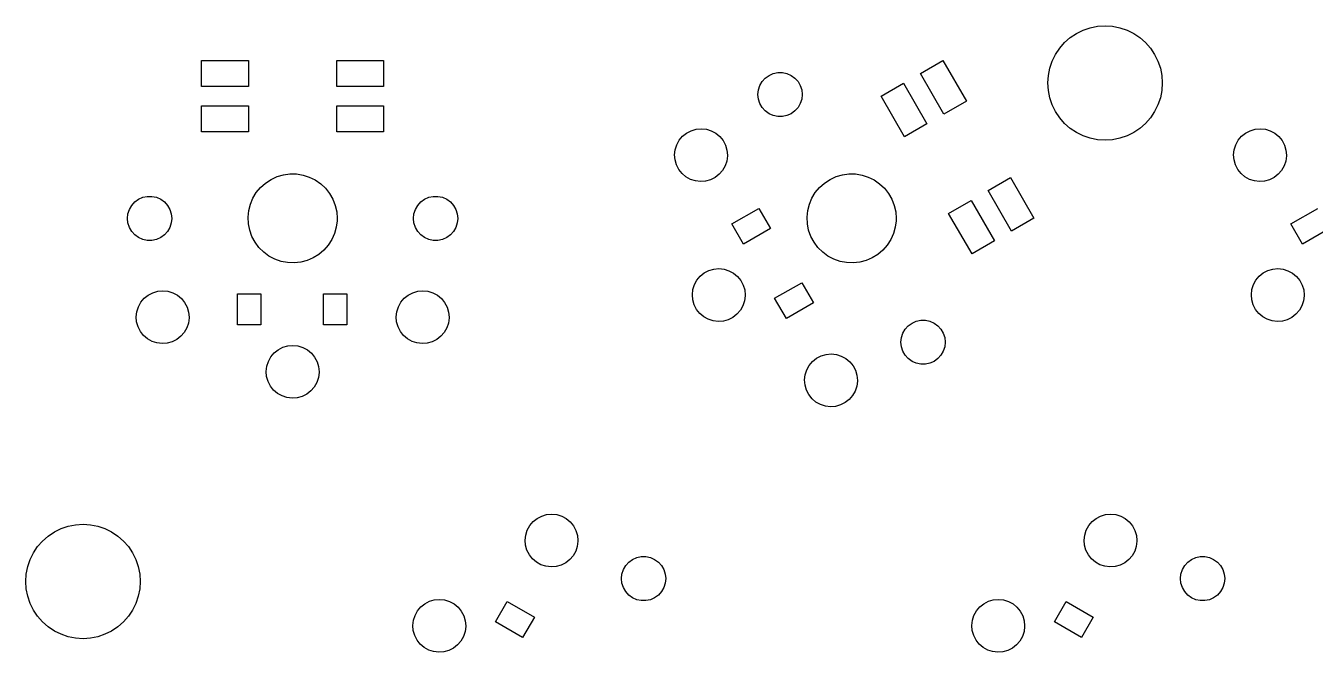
# Model space of a CAD drawing. Extents: x 145 to 253, y -175 to -64.
# Drawn here: x 145.49 to 195.08, y -87.83 to -63.73 of the extents above; entities that cross this region are included whole.
import ezdxf

# ---------------------------------------------------------------- set-up
doc = ezdxf.new("R2010")
doc.units = 0
doc.layers.add('BLACK', color=7, linetype='CONTINUOUS')

msp = doc.modelspace()

# ---------------------------------------------------------------- linework, layer by layer
at = {"layer": 'BLACK', "linetype": 'CONTINUOUS'}
for p, q in [((185.9, -64.0281), (186.158, -63.9008)), ((186.158, -63.9008), (186.431, -63.8083)), ((186.431, -63.8083), (186.713, -63.7522)), ((186.713, -63.7522), (187, -63.7333)), ((187, -63.7333), (187.287, -63.7522)), ((187.287, -63.7522), (187.569, -63.8083)), ((187.569, -63.8083), (187.842, -63.9008)), ((187.842, -63.9008), (188.1, -64.0281)), ((185.255, -64.5941), (185.444, -64.3777)), ((185.444, -64.3777), (185.661, -64.188)), ((185.661, -64.188), (185.9, -64.0281)), ((188.1, -64.0281), (188.339, -64.188)), ((188.339, -64.188), (188.556, -64.3777)), ((188.556, -64.3777), (188.745, -64.5941)), ((184.967, -65.0914), (185.095, -64.8333)), ((185.095, -64.8333), (185.255, -64.5941)), ((188.745, -64.5941), (188.905, -64.8333)), ((188.905, -64.8333), (189.033, -65.0914)), ((152.25, -66.0624), (152.25, -65.0624)), ((152.25, -65.0624), (154.05, -65.0624)), ((154.05, -65.0624), (154.05, -66.0624)), ((157.45, -66.0624), (157.45, -65.0624)), ((157.45, -65.0624), (159.25, -65.0624)), ((159.25, -65.0624), (159.25, -66.0624)), ((179.897, -65.5701), (180.763, -65.0701)), ((180.763, -65.0701), (181.663, -66.629)), ((184.819, -65.6462), (184.875, -65.3639)), ((184.875, -65.3639), (184.967, -65.0914)), ((189.033, -65.0914), (189.125, -65.3639)), ((189.125, -65.3639), (189.181, -65.6462)), ((173.723, -66.0308), (173.812, -65.8767)), ((173.812, -65.8767), (173.931, -65.7445)), ((173.931, -65.7445), (174.075, -65.64)), ((174.075, -65.64), (174.237, -65.5676)), ((174.237, -65.5676), (174.411, -65.5306)), ((174.411, -65.5306), (174.589, -65.5306)), ((174.589, -65.5306), (174.763, -65.5676)), ((174.763, -65.5676), (174.925, -65.64)), ((174.925, -65.64), (175.069, -65.7445)), ((175.069, -65.7445), (175.188, -65.8767)), ((175.188, -65.8767), (175.277, -66.0308)), ((178.382, -66.4451), (179.248, -65.9451)), ((179.248, -65.9451), (180.148, -67.504)), ((180.797, -67.129), (179.897, -65.5701)), ((184.8, -65.9333), (184.819, -65.6462)), ((184.819, -66.2205), (184.8, -65.9333)), ((189.181, -65.6462), (189.2, -65.9333)), ((189.2, -65.9333), (189.181, -66.2205)), ((154.05, -66.0624), (152.25, -66.0624)), ((159.25, -66.0624), (157.45, -66.0624)), ((173.649, -66.3769), (173.668, -66.1999)), ((173.668, -66.5538), (173.649, -66.3769)), ((173.668, -66.1999), (173.723, -66.0308)), ((175.277, -66.0308), (175.332, -66.1999)), ((175.332, -66.1999), (175.351, -66.3769)), ((175.351, -66.3769), (175.332, -66.5538)), ((179.282, -68.004), (178.382, -66.4451)), ((184.875, -66.5027), (184.819, -66.2205)), ((189.181, -66.2205), (189.125, -66.5027)), ((152.25, -67.8124), (152.25, -66.8124)), ((152.25, -66.8124), (154.05, -66.8124)), ((154.05, -66.8124), (154.05, -67.8124)), ((157.45, -67.8124), (157.45, -66.8124)), ((157.45, -66.8124), (159.25, -66.8124)), ((159.25, -66.8124), (159.25, -67.8124)), ((173.723, -66.723), (173.668, -66.5538)), ((173.812, -66.877), (173.723, -66.723)), ((173.931, -67.0092), (173.812, -66.877)), ((175.188, -66.877), (175.069, -67.0092)), ((175.277, -66.723), (175.188, -66.877)), ((175.332, -66.5538), (175.277, -66.723)), ((181.663, -66.629), (180.797, -67.129)), ((184.967, -66.7752), (184.875, -66.5027)), ((185.095, -67.0333), (184.967, -66.7752)), ((189.033, -66.7752), (188.905, -67.0333)), ((189.125, -66.5027), (189.033, -66.7752)), ((174.075, -67.1138), (173.931, -67.0092)), ((174.237, -67.1861), (174.075, -67.1138)), ((174.411, -67.2231), (174.237, -67.1861)), ((174.589, -67.2231), (174.411, -67.2231)), ((174.763, -67.1861), (174.589, -67.2231)), ((174.925, -67.1138), (174.763, -67.1861)), ((175.069, -67.0092), (174.925, -67.1138)), ((185.255, -67.2726), (185.095, -67.0333)), ((185.444, -67.489), (185.255, -67.2726)), ((188.745, -67.2726), (188.556, -67.489)), ((188.905, -67.0333), (188.745, -67.2726)), ((154.05, -67.8124), (152.25, -67.8124)), ((159.25, -67.8124), (157.45, -67.8124)), ((170.748, -67.984), (170.903, -67.8597)), ((170.903, -67.8597), (171.079, -67.7679)), ((171.079, -67.7679), (171.269, -67.7119)), ((171.269, -67.7119), (171.466, -67.6939)), ((171.466, -67.6939), (171.663, -67.7146)), ((171.663, -67.7146), (171.853, -67.7733)), ((171.853, -67.7733), (172.027, -67.8676)), ((172.027, -67.8676), (172.18, -67.994)), ((180.148, -67.504), (179.282, -68.004)), ((185.661, -67.6787), (185.444, -67.489)), ((185.9, -67.8386), (185.661, -67.6787)), ((186.158, -67.9659), (185.9, -67.8386)), ((188.1, -67.8386), (187.842, -67.9659)), ((188.339, -67.6787), (188.1, -67.8386)), ((188.556, -67.489), (188.339, -67.6787)), ((192.248, -67.984), (192.403, -67.8597)), ((192.403, -67.8597), (192.579, -67.7679)), ((192.579, -67.7679), (192.769, -67.7119)), ((192.769, -67.7119), (192.966, -67.6939)), ((192.966, -67.6939), (193.163, -67.7146)), ((193.163, -67.7146), (193.353, -67.7733)), ((193.353, -67.7733), (193.527, -67.8676)), ((193.527, -67.8676), (193.68, -67.994)), ((170.465, -68.4986), (170.525, -68.3096)), ((170.525, -68.3096), (170.621, -68.1359)), ((170.621, -68.1359), (170.748, -67.984)), ((172.18, -67.994), (172.305, -68.1476)), ((172.305, -68.1476), (172.398, -68.3227)), ((172.398, -68.3227), (172.456, -68.5125)), ((186.431, -68.0584), (186.158, -67.9659)), ((186.713, -68.1145), (186.431, -68.0584)), ((187, -68.1333), (186.713, -68.1145)), ((187.287, -68.1145), (187, -68.1333)), ((187.569, -68.0584), (187.287, -68.1145)), ((187.842, -67.9659), (187.569, -68.0584)), ((191.965, -68.4986), (192.025, -68.3096)), ((192.025, -68.3096), (192.121, -68.1359)), ((192.121, -68.1359), (192.248, -67.984)), ((193.68, -67.994), (193.805, -68.1476)), ((193.805, -68.1476), (193.898, -68.3227)), ((193.898, -68.3227), (193.956, -68.5125)), ((170.443, -68.6957), (170.465, -68.4986)), ((170.46, -68.8933), (170.443, -68.6957)), ((170.514, -69.0839), (170.46, -68.8933)), ((172.45, -68.935), (172.387, -69.1231)), ((172.475, -68.7382), (172.45, -68.935)), ((172.456, -68.5125), (172.475, -68.7099)), ((172.475, -68.7099), (172.475, -68.7382)), ((191.943, -68.6957), (191.965, -68.4986)), ((191.96, -68.8933), (191.943, -68.6957)), ((192.014, -69.0839), (191.96, -68.8933)), ((193.95, -68.935), (193.887, -69.1231)), ((193.975, -68.7382), (193.95, -68.935)), ((193.956, -68.5125), (193.975, -68.7099)), ((193.975, -68.7099), (193.975, -68.7382)), ((155.394, -69.463), (155.645, -69.4287)), ((155.645, -69.4287), (155.899, -69.432)), ((170.605, -69.2602), (170.514, -69.0839)), ((170.728, -69.4156), (170.605, -69.2602)), ((170.879, -69.5442), (170.728, -69.4156)), ((172.289, -69.2955), (172.16, -69.4456)), ((172.387, -69.1231), (172.289, -69.2955)), ((176.894, -69.463), (177.145, -69.4287)), ((177.145, -69.4287), (177.399, -69.432)), ((192.105, -69.2602), (192.014, -69.0839)), ((192.228, -69.4156), (192.105, -69.2602)), ((192.379, -69.5442), (192.228, -69.4156)), ((193.789, -69.2955), (193.66, -69.4456)), ((193.887, -69.1231), (193.789, -69.2955)), ((154.517, -69.949), (154.706, -69.7798)), ((154.706, -69.7798), (154.919, -69.6405)), ((154.919, -69.6405), (155.15, -69.5341)), ((155.15, -69.5341), (155.394, -69.463)), ((155.899, -69.432), (156.15, -69.4729)), ((156.15, -69.4729), (156.392, -69.5503)), ((156.392, -69.5503), (156.62, -69.6627)), ((156.62, -69.6627), (156.829, -69.8076)), ((156.829, -69.8076), (157.014, -69.9817)), ((171.052, -69.6409), (170.879, -69.5442)), ((171.241, -69.7022), (171.052, -69.6409)), ((171.438, -69.7257), (171.241, -69.7022)), ((171.636, -69.7104), (171.438, -69.7257)), ((171.827, -69.6571), (171.636, -69.7104)), ((172.004, -69.5677), (171.827, -69.6571)), ((172.16, -69.4456), (172.004, -69.5677)), ((176.017, -69.949), (176.206, -69.7798)), ((176.206, -69.7798), (176.419, -69.6405)), ((176.419, -69.6405), (176.65, -69.5341)), ((176.65, -69.5341), (176.894, -69.463)), ((177.399, -69.432), (177.65, -69.4729)), ((177.65, -69.4729), (177.892, -69.5503)), ((177.892, -69.5503), (178.12, -69.6627)), ((178.12, -69.6627), (178.329, -69.8076)), ((178.329, -69.8076), (178.514, -69.9817)), ((182.497, -70.0734), (183.363, -69.5734)), ((183.363, -69.5734), (184.263, -71.1323)), ((192.552, -69.6409), (192.379, -69.5442)), ((192.741, -69.7022), (192.552, -69.6409)), ((192.938, -69.7257), (192.741, -69.7022)), ((193.136, -69.7104), (192.938, -69.7257)), ((193.327, -69.6571), (193.136, -69.7104)), ((193.504, -69.5677), (193.327, -69.6571)), ((193.66, -69.4456), (193.504, -69.5677)), ((149.681, -70.5077), (149.825, -70.4031)), ((149.825, -70.4031), (149.987, -70.3307)), ((149.987, -70.3307), (150.161, -70.2938)), ((150.161, -70.2938), (150.339, -70.2938)), ((150.339, -70.2938), (150.513, -70.3307)), ((150.513, -70.3307), (150.675, -70.4031)), ((150.675, -70.4031), (150.819, -70.5077)), ((154.124, -70.596), (154.222, -70.3616)), ((154.222, -70.3616), (154.354, -70.1444)), ((154.354, -70.1444), (154.517, -69.949)), ((157.014, -69.9817), (157.171, -70.1813)), ((157.171, -70.1813), (157.297, -70.4019)), ((157.297, -70.4019), (157.39, -70.6387)), ((160.681, -70.5077), (160.825, -70.4031)), ((160.825, -70.4031), (160.987, -70.3307)), ((160.987, -70.3307), (161.161, -70.2938)), ((161.161, -70.2938), (161.339, -70.2938)), ((161.339, -70.2938), (161.513, -70.3307)), ((161.513, -70.3307), (161.675, -70.4031)), ((161.675, -70.4031), (161.819, -70.5077)), ((175.624, -70.596), (175.722, -70.3616)), ((175.722, -70.3616), (175.854, -70.1444)), ((175.854, -70.1444), (176.017, -69.949)), ((178.514, -69.9817), (178.671, -70.1813)), ((178.671, -70.1813), (178.797, -70.4019)), ((178.797, -70.4019), (178.89, -70.6387)), ((183.397, -71.6323), (182.497, -70.0734)), ((149.418, -70.9631), (149.473, -70.7939)), ((149.473, -70.7939), (149.562, -70.6399)), ((149.562, -70.6399), (149.681, -70.5077)), ((150.819, -70.5077), (150.938, -70.6399)), ((150.938, -70.6399), (151.027, -70.7939)), ((151.027, -70.7939), (151.082, -70.9631)), ((154.036, -71.0951), (154.062, -70.8423)), ((154.062, -70.8423), (154.124, -70.596)), ((157.39, -70.6387), (157.446, -70.8866)), ((157.446, -70.8866), (157.464, -71.14)), ((160.418, -70.9631), (160.473, -70.7939)), ((160.473, -70.7939), (160.562, -70.6399)), ((160.562, -70.6399), (160.681, -70.5077)), ((161.819, -70.5077), (161.938, -70.6399)), ((161.938, -70.6399), (162.027, -70.7939)), ((162.027, -70.7939), (162.082, -70.9631)), ((172.64, -71.3559), (173.679, -70.7559)), ((173.679, -70.7559), (174.129, -71.5354)), ((175.536, -71.0951), (175.562, -70.8423)), ((175.562, -70.8423), (175.624, -70.596)), ((178.89, -70.6387), (178.946, -70.8866)), ((178.946, -70.8866), (178.964, -71.14)), ((180.982, -70.9484), (181.848, -70.4484)), ((181.848, -70.4484), (182.748, -72.0073)), ((194.14, -71.3559), (195.179, -70.7559)), ((149.399, -71.14), (149.418, -70.9631)), ((149.418, -71.3169), (149.399, -71.14)), ((149.473, -71.4861), (149.418, -71.3169)), ((151.082, -71.3169), (151.027, -71.4861)), ((151.082, -70.9631), (151.101, -71.14)), ((151.101, -71.14), (151.082, -71.3169)), ((154.048, -71.3489), (154.036, -71.0951)), ((154.098, -71.5982), (154.048, -71.3489)), ((157.462, -71.2297), (157.43, -71.4818)), ((157.464, -71.14), (157.462, -71.2297)), ((160.399, -71.14), (160.418, -70.9631)), ((160.418, -71.3169), (160.399, -71.14)), ((160.473, -71.4861), (160.418, -71.3169)), ((162.082, -71.3169), (162.027, -71.4861)), ((162.082, -70.9631), (162.101, -71.14)), ((162.101, -71.14), (162.082, -71.3169)), ((173.09, -72.1354), (172.64, -71.3559)), ((175.548, -71.3489), (175.536, -71.0951)), ((175.598, -71.5982), (175.548, -71.3489)), ((178.962, -71.2297), (178.93, -71.4818)), ((178.964, -71.14), (178.962, -71.2297)), ((181.882, -72.5073), (180.982, -70.9484)), ((184.263, -71.1323), (183.397, -71.6323)), ((194.59, -72.1354), (194.14, -71.3559)), ((149.562, -71.6401), (149.473, -71.4861)), ((149.681, -71.7723), (149.562, -71.6401)), ((149.825, -71.8769), (149.681, -71.7723)), ((149.987, -71.9493), (149.825, -71.8769)), ((150.675, -71.8769), (150.513, -71.9493)), ((150.819, -71.7723), (150.675, -71.8769)), ((150.938, -71.6401), (150.819, -71.7723)), ((151.027, -71.4861), (150.938, -71.6401)), ((154.184, -71.8374), (154.098, -71.5982)), ((154.304, -72.0612), (154.184, -71.8374)), ((157.361, -71.7264), (157.257, -71.9581)), ((157.43, -71.4818), (157.361, -71.7264)), ((160.562, -71.6401), (160.473, -71.4861)), ((160.681, -71.7723), (160.562, -71.6401)), ((160.825, -71.8769), (160.681, -71.7723)), ((160.987, -71.9493), (160.825, -71.8769)), ((161.675, -71.8769), (161.513, -71.9493)), ((161.819, -71.7723), (161.675, -71.8769)), ((161.938, -71.6401), (161.819, -71.7723)), ((162.027, -71.4861), (161.938, -71.6401)), ((174.129, -71.5354), (173.09, -72.1354)), ((175.684, -71.8374), (175.598, -71.5982)), ((175.804, -72.0612), (175.684, -71.8374)), ((178.861, -71.7264), (178.757, -71.9581)), ((178.93, -71.4818), (178.861, -71.7264)), ((195.629, -71.5354), (194.59, -72.1354)), ((150.161, -71.9862), (149.987, -71.9493)), ((150.339, -71.9862), (150.161, -71.9862)), ((150.513, -71.9493), (150.339, -71.9862)), ((154.456, -72.2648), (154.304, -72.0612)), ((154.637, -72.4437), (154.456, -72.2648)), ((156.952, -72.3629), (156.758, -72.5271)), ((157.119, -72.1718), (156.952, -72.3629)), ((157.257, -71.9581), (157.119, -72.1718)), ((161.161, -71.9862), (160.987, -71.9493)), ((161.339, -71.9862), (161.161, -71.9862)), ((161.513, -71.9493), (161.339, -71.9862)), ((175.956, -72.2648), (175.804, -72.0612)), ((176.137, -72.4437), (175.956, -72.2648)), ((178.452, -72.3629), (178.258, -72.5271)), ((178.619, -72.1718), (178.452, -72.3629)), ((178.757, -71.9581), (178.619, -72.1718)), ((182.748, -72.0073), (181.882, -72.5073)), ((154.841, -72.594), (154.637, -72.4437)), ((155.066, -72.7123), (154.841, -72.594)), ((155.306, -72.7961), (155.066, -72.7123)), ((155.556, -72.8435), (155.306, -72.7961)), ((155.81, -72.8535), (155.556, -72.8435)), ((156.062, -72.8258), (155.81, -72.8535)), ((156.308, -72.7611), (156.062, -72.8258)), ((156.542, -72.6608), (156.308, -72.7611)), ((156.758, -72.5271), (156.542, -72.6608)), ((176.341, -72.594), (176.137, -72.4437)), ((176.566, -72.7123), (176.341, -72.594)), ((176.806, -72.7961), (176.566, -72.7123)), ((177.056, -72.8435), (176.806, -72.7961)), ((177.31, -72.8535), (177.056, -72.8435)), ((177.562, -72.8258), (177.31, -72.8535)), ((177.808, -72.7611), (177.562, -72.8258)), ((178.042, -72.6608), (177.808, -72.7611)), ((178.258, -72.5271), (178.042, -72.6608)), ((171.302, -73.516), (171.43, -73.3641)), ((171.43, -73.3641), (171.584, -73.2398)), ((171.584, -73.2398), (171.76, -73.148)), ((171.76, -73.148), (171.95, -73.092)), ((171.95, -73.092), (172.148, -73.074)), ((172.148, -73.074), (172.345, -73.0948)), ((172.345, -73.0948), (172.534, -73.1534)), ((172.534, -73.1534), (172.709, -73.2477)), ((172.709, -73.2477), (172.861, -73.3741)), ((172.861, -73.3741), (172.987, -73.5278)), ((192.802, -73.516), (192.93, -73.3641)), ((192.93, -73.3641), (193.084, -73.2398)), ((193.084, -73.2398), (193.26, -73.148)), ((193.26, -73.148), (193.45, -73.092)), ((193.45, -73.092), (193.648, -73.074)), ((193.648, -73.074), (193.845, -73.0948)), ((193.845, -73.0948), (194.034, -73.1534)), ((194.034, -73.1534), (194.209, -73.2477)), ((194.209, -73.2477), (194.361, -73.3741)), ((194.361, -73.3741), (194.487, -73.5278)), ((171.125, -74.0758), (171.147, -73.8788)), ((171.147, -73.8788), (171.207, -73.6898)), ((171.207, -73.6898), (171.302, -73.516)), ((172.987, -73.5278), (173.08, -73.7028)), ((173.08, -73.7028), (173.137, -73.8927)), ((173.137, -73.8927), (173.156, -74.09)), ((174.29, -74.2138), (175.329, -73.6138)), ((175.329, -73.6138), (175.779, -74.3933)), ((192.625, -74.0758), (192.647, -73.8788)), ((192.647, -73.8788), (192.707, -73.6898)), ((192.707, -73.6898), (192.802, -73.516)), ((194.487, -73.5278), (194.58, -73.7028)), ((194.58, -73.7028), (194.637, -73.8927)), ((194.637, -73.8927), (194.656, -74.09)), ((149.816, -74.5398), (149.912, -74.366)), ((149.912, -74.366), (150.039, -74.2141)), ((150.039, -74.2141), (150.194, -74.0898)), ((150.194, -74.0898), (150.369, -73.998)), ((150.369, -73.998), (150.56, -73.942)), ((150.56, -73.942), (150.757, -73.924)), ((150.757, -73.924), (150.954, -73.9448)), ((150.954, -73.9448), (151.144, -74.0034)), ((151.144, -74.0034), (151.318, -74.0977)), ((151.318, -74.0977), (151.471, -74.2241)), ((151.471, -74.2241), (151.596, -74.3778)), ((151.596, -74.3778), (151.689, -74.5528)), ((153.632, -75.2402), (153.632, -74.0402)), ((153.632, -74.0402), (154.532, -74.0402)), ((154.532, -74.0402), (154.532, -75.2402)), ((156.932, -75.2402), (156.932, -74.0402)), ((156.932, -74.0402), (157.832, -74.0402)), ((157.832, -74.0402), (157.832, -75.2402)), ((159.816, -74.5398), (159.912, -74.366)), ((159.912, -74.366), (160.039, -74.2141)), ((160.039, -74.2141), (160.194, -74.0898)), ((160.194, -74.0898), (160.369, -73.998)), ((160.369, -73.998), (160.56, -73.942)), ((160.56, -73.942), (160.757, -73.924)), ((160.757, -73.924), (160.954, -73.9448)), ((160.954, -73.9448), (161.144, -74.0034)), ((161.144, -74.0034), (161.318, -74.0977)), ((161.318, -74.0977), (161.471, -74.2241)), ((161.471, -74.2241), (161.596, -74.3778)), ((161.596, -74.3778), (161.689, -74.5528)), ((171.141, -74.2734), (171.125, -74.0758)), ((171.196, -74.464), (171.141, -74.2734)), ((173.131, -74.3151), (173.069, -74.5032)), ((173.156, -74.1184), (173.131, -74.3151)), ((173.156, -74.09), (173.156, -74.1184)), ((174.74, -74.9933), (174.29, -74.2138)), ((192.641, -74.2734), (192.625, -74.0758)), ((192.696, -74.464), (192.641, -74.2734)), ((194.631, -74.3151), (194.569, -74.5032)), ((194.656, -74.1184), (194.631, -74.3151)), ((194.656, -74.09), (194.656, -74.1184)), ((149.734, -74.9258), (149.756, -74.7288)), ((149.756, -74.7288), (149.816, -74.5398)), ((151.689, -74.5528), (151.747, -74.7427)), ((151.747, -74.7427), (151.766, -74.94)), ((159.734, -74.9258), (159.756, -74.7288)), ((159.756, -74.7288), (159.816, -74.5398)), ((161.689, -74.5528), (161.747, -74.7427)), ((161.747, -74.7427), (161.766, -74.94)), ((171.286, -74.6404), (171.196, -74.464)), ((171.41, -74.7958), (171.286, -74.6404)), ((171.561, -74.9243), (171.41, -74.7958)), ((172.841, -74.8258), (172.685, -74.9478)), ((172.971, -74.6757), (172.841, -74.8258)), ((173.069, -74.5032), (172.971, -74.6757)), ((175.779, -74.3933), (174.74, -74.9933)), ((192.786, -74.6404), (192.696, -74.464)), ((192.91, -74.7958), (192.786, -74.6404)), ((193.061, -74.9243), (192.91, -74.7958)), ((194.341, -74.8258), (194.185, -74.9478)), ((194.471, -74.6757), (194.341, -74.8258)), ((194.569, -74.5032), (194.471, -74.6757)), ((149.751, -75.1234), (149.734, -74.9258)), ((149.805, -75.314), (149.751, -75.1234)), ((149.896, -75.4904), (149.805, -75.314)), ((151.678, -75.3532), (151.58, -75.5257)), ((151.741, -75.1651), (151.678, -75.3532)), ((151.766, -74.9684), (151.741, -75.1651)), ((151.766, -74.94), (151.766, -74.9684)), ((154.532, -75.2402), (153.632, -75.2402)), ((157.832, -75.2402), (156.932, -75.2402)), ((159.751, -75.1234), (159.734, -74.9258)), ((159.805, -75.314), (159.751, -75.1234)), ((159.896, -75.4904), (159.805, -75.314)), ((161.678, -75.3532), (161.58, -75.5257)), ((161.741, -75.1651), (161.678, -75.3532)), ((161.766, -74.9684), (161.741, -75.1651)), ((161.766, -74.94), (161.766, -74.9684)), ((171.734, -75.021), (171.561, -74.9243)), ((171.922, -75.0823), (171.734, -75.021)), ((172.119, -75.1058), (171.922, -75.0823)), ((172.317, -75.0906), (172.119, -75.1058)), ((172.508, -75.0372), (172.317, -75.0906)), ((172.685, -74.9478), (172.508, -75.0372)), ((179.312, -75.403), (179.431, -75.2708)), ((179.431, -75.2708), (179.575, -75.1662)), ((179.575, -75.1662), (179.737, -75.0939)), ((179.737, -75.0939), (179.911, -75.0569)), ((179.911, -75.0569), (180.089, -75.0569)), ((180.089, -75.0569), (180.263, -75.0939)), ((180.263, -75.0939), (180.425, -75.1662)), ((180.425, -75.1662), (180.569, -75.2708)), ((180.569, -75.2708), (180.688, -75.403)), ((193.234, -75.021), (193.061, -74.9243)), ((193.422, -75.0823), (193.234, -75.021)), ((193.619, -75.1058), (193.422, -75.0823)), ((193.817, -75.0906), (193.619, -75.1058)), ((194.008, -75.0372), (193.817, -75.0906)), ((194.185, -74.9478), (194.008, -75.0372)), ((150.019, -75.6458), (149.896, -75.4904)), ((150.17, -75.7743), (150.019, -75.6458)), ((150.343, -75.871), (150.17, -75.7743)), ((150.532, -75.9323), (150.343, -75.871)), ((151.294, -75.7978), (151.117, -75.8872)), ((151.451, -75.6758), (151.294, -75.7978)), ((151.58, -75.5257), (151.451, -75.6758)), ((160.019, -75.6458), (159.896, -75.4904)), ((160.17, -75.7743), (160.019, -75.6458)), ((160.343, -75.871), (160.17, -75.7743)), ((160.532, -75.9323), (160.343, -75.871)), ((161.294, -75.7978), (161.117, -75.8872)), ((161.451, -75.6758), (161.294, -75.7978)), ((161.58, -75.5257), (161.451, -75.6758)), ((179.149, -75.9031), (179.168, -75.7262)), ((179.168, -75.7262), (179.223, -75.557)), ((179.223, -75.557), (179.312, -75.403)), ((180.688, -75.403), (180.777, -75.557)), ((180.777, -75.557), (180.832, -75.7262)), ((180.832, -75.7262), (180.851, -75.9031)), ((150.729, -75.9558), (150.532, -75.9323)), ((150.926, -75.9406), (150.729, -75.9558)), ((151.117, -75.8872), (150.926, -75.9406)), ((154.912, -76.466), (155.039, -76.3141)), ((155.039, -76.3141), (155.194, -76.1898)), ((155.194, -76.1898), (155.369, -76.098)), ((155.369, -76.098), (155.56, -76.042)), ((155.56, -76.042), (155.757, -76.024)), ((155.757, -76.024), (155.954, -76.0448)), ((155.954, -76.0448), (156.144, -76.1034)), ((156.144, -76.1034), (156.318, -76.1977)), ((156.318, -76.1977), (156.471, -76.3241)), ((156.471, -76.3241), (156.596, -76.4778)), ((160.729, -75.9558), (160.532, -75.9323)), ((160.926, -75.9406), (160.729, -75.9558)), ((161.117, -75.8872), (160.926, -75.9406)), ((176.079, -76.4281), (176.269, -76.3721)), ((176.269, -76.3721), (176.466, -76.3542)), ((176.466, -76.3542), (176.663, -76.3749)), ((179.168, -76.0801), (179.149, -75.9031)), ((179.223, -76.2492), (179.168, -76.0801)), ((179.312, -76.4033), (179.223, -76.2492)), ((180.777, -76.2492), (180.688, -76.4033)), ((180.832, -76.0801), (180.777, -76.2492)), ((180.851, -75.9031), (180.832, -76.0801)), ((154.734, -77.0258), (154.756, -76.8288)), ((154.756, -76.8288), (154.816, -76.6398)), ((154.816, -76.6398), (154.912, -76.466)), ((156.596, -76.4778), (156.689, -76.6528)), ((156.689, -76.6528), (156.747, -76.8427)), ((156.747, -76.8427), (156.766, -77.04)), ((175.525, -76.9699), (175.621, -76.7961)), ((175.621, -76.7961), (175.748, -76.6442)), ((175.748, -76.6442), (175.903, -76.52)), ((175.903, -76.52), (176.079, -76.4281)), ((176.663, -76.3749), (176.853, -76.4335)), ((176.853, -76.4335), (177.027, -76.5278)), ((177.027, -76.5278), (177.18, -76.6542)), ((177.18, -76.6542), (177.305, -76.8079)), ((177.305, -76.8079), (177.398, -76.983)), ((179.431, -76.5355), (179.312, -76.4033)), ((179.575, -76.64), (179.431, -76.5355)), ((179.737, -76.7124), (179.575, -76.64)), ((179.911, -76.7494), (179.737, -76.7124)), ((180.089, -76.7494), (179.911, -76.7494)), ((180.263, -76.7124), (180.089, -76.7494)), ((180.425, -76.64), (180.263, -76.7124)), ((180.569, -76.5355), (180.425, -76.64)), ((180.688, -76.4033), (180.569, -76.5355)), ((154.751, -77.2234), (154.734, -77.0258)), ((154.805, -77.414), (154.751, -77.2234)), ((156.741, -77.2651), (156.678, -77.4532)), ((156.766, -77.0684), (156.741, -77.2651)), ((156.766, -77.04), (156.766, -77.0684)), ((175.443, -77.3559), (175.465, -77.1589)), ((175.46, -77.5535), (175.443, -77.3559)), ((175.465, -77.1589), (175.525, -76.9699)), ((177.398, -76.983), (177.456, -77.1728)), ((177.456, -77.1728), (177.475, -77.3701)), ((154.896, -77.5904), (154.805, -77.414)), ((155.019, -77.7458), (154.896, -77.5904)), ((155.17, -77.8743), (155.019, -77.7458)), ((156.451, -77.7758), (156.294, -77.8978)), ((156.58, -77.6257), (156.451, -77.7758)), ((156.678, -77.4532), (156.58, -77.6257)), ((175.514, -77.7441), (175.46, -77.5535)), ((175.605, -77.9205), (175.514, -77.7441)), ((177.387, -77.7834), (177.289, -77.9558)), ((177.45, -77.5952), (177.387, -77.7834)), ((177.475, -77.3985), (177.45, -77.5952)), ((177.475, -77.3701), (177.475, -77.3985)), ((155.343, -77.971), (155.17, -77.8743)), ((155.532, -78.0323), (155.343, -77.971)), ((155.729, -78.0558), (155.532, -78.0323)), ((155.926, -78.0406), (155.729, -78.0558)), ((156.117, -77.9872), (155.926, -78.0406)), ((156.294, -77.8978), (156.117, -77.9872)), ((175.728, -78.0759), (175.605, -77.9205)), ((175.879, -78.2044), (175.728, -78.0759)), ((176.052, -78.3012), (175.879, -78.2044)), ((176.241, -78.3624), (176.052, -78.3012)), ((176.827, -78.3174), (176.636, -78.3707)), ((177.004, -78.228), (176.827, -78.3174)), ((177.16, -78.1059), (177.004, -78.228)), ((177.289, -77.9558), (177.16, -78.1059)), ((176.438, -78.3859), (176.241, -78.3624)), ((176.636, -78.3707), (176.438, -78.3859)), ((164.871, -82.9559), (164.998, -82.804)), ((164.998, -82.804), (165.153, -82.6797)), ((165.153, -82.6797), (165.329, -82.5879)), ((165.329, -82.5879), (165.519, -82.5319)), ((165.519, -82.5319), (165.716, -82.5139)), ((165.716, -82.5139), (165.913, -82.5346)), ((165.913, -82.5346), (166.103, -82.5933)), ((166.103, -82.5933), (166.277, -82.6876)), ((166.277, -82.6876), (166.43, -82.814)), ((166.43, -82.814), (166.555, -82.9676)), ((186.371, -82.9559), (186.498, -82.804)), ((186.498, -82.804), (186.653, -82.6797)), ((186.653, -82.6797), (186.829, -82.5879)), ((186.829, -82.5879), (187.019, -82.5319)), ((187.019, -82.5319), (187.216, -82.5139)), ((187.216, -82.5139), (187.413, -82.5346)), ((187.413, -82.5346), (187.603, -82.5933)), ((187.603, -82.5933), (187.777, -82.6876)), ((187.777, -82.6876), (187.93, -82.814)), ((187.93, -82.814), (188.055, -82.9676)), ((146.348, -83.3596), (146.588, -83.1997)), ((146.588, -83.1997), (146.846, -83.0725)), ((146.846, -83.0725), (147.118, -82.98)), ((147.118, -82.98), (147.4, -82.9238)), ((147.4, -82.9238), (147.688, -82.905)), ((147.688, -82.905), (147.975, -82.9238)), ((147.975, -82.9238), (148.257, -82.98)), ((148.257, -82.98), (148.529, -83.0725)), ((148.529, -83.0725), (148.787, -83.1997)), ((148.787, -83.1997), (149.027, -83.3596)), ((164.715, -83.3186), (164.775, -83.1296)), ((164.775, -83.1296), (164.871, -82.9559)), ((166.555, -82.9676), (166.648, -83.1427)), ((166.648, -83.1427), (166.706, -83.3325)), ((186.215, -83.3186), (186.275, -83.1296)), ((186.275, -83.1296), (186.371, -82.9559)), ((188.055, -82.9676), (188.148, -83.1427)), ((188.148, -83.1427), (188.206, -83.3325)), ((145.782, -84.005), (145.942, -83.7657)), ((145.942, -83.7657), (146.132, -83.5494)), ((146.132, -83.5494), (146.348, -83.3596)), ((149.027, -83.3596), (149.243, -83.5494)), ((149.243, -83.5494), (149.433, -83.7657)), ((149.433, -83.7657), (149.593, -84.005)), ((164.693, -83.5157), (164.715, -83.3186)), ((164.71, -83.7133), (164.693, -83.5157)), ((164.764, -83.9039), (164.71, -83.7133)), ((166.7, -83.755), (166.637, -83.9431)), ((166.725, -83.5582), (166.7, -83.755)), ((166.706, -83.3325), (166.725, -83.5299)), ((166.725, -83.5299), (166.725, -83.5582)), ((186.193, -83.5157), (186.215, -83.3186)), ((186.21, -83.7133), (186.193, -83.5157)), ((186.264, -83.9039), (186.21, -83.7133)), ((188.2, -83.755), (188.137, -83.9431)), ((188.225, -83.5582), (188.2, -83.755)), ((188.206, -83.3325), (188.225, -83.5299)), ((188.225, -83.5299), (188.225, -83.5582)), ((145.562, -84.5356), (145.655, -84.2631)), ((145.655, -84.2631), (145.782, -84.005)), ((149.593, -84.005), (149.72, -84.2631)), ((149.72, -84.2631), (149.813, -84.5356)), ((164.855, -84.0802), (164.764, -83.9039)), ((164.978, -84.2356), (164.855, -84.0802)), ((165.129, -84.3642), (164.978, -84.2356)), ((166.41, -84.2656), (166.254, -84.3877)), ((166.539, -84.1155), (166.41, -84.2656)), ((166.637, -83.9431), (166.539, -84.1155)), ((168.681, -84.3645), (168.825, -84.26)), ((168.825, -84.26), (168.987, -84.1876)), ((168.987, -84.1876), (169.161, -84.1506)), ((169.161, -84.1506), (169.339, -84.1506)), ((169.339, -84.1506), (169.513, -84.1876)), ((169.513, -84.1876), (169.675, -84.26)), ((169.675, -84.26), (169.819, -84.3645)), ((186.355, -84.0802), (186.264, -83.9039)), ((186.478, -84.2356), (186.355, -84.0802)), ((186.629, -84.3642), (186.478, -84.2356)), ((187.91, -84.2656), (187.754, -84.3877)), ((188.039, -84.1155), (187.91, -84.2656)), ((188.137, -83.9431), (188.039, -84.1155)), ((190.181, -84.3645), (190.325, -84.26)), ((190.325, -84.26), (190.487, -84.1876)), ((190.487, -84.1876), (190.661, -84.1506)), ((190.661, -84.1506), (190.839, -84.1506)), ((190.839, -84.1506), (191.013, -84.1876)), ((191.013, -84.1876), (191.175, -84.26)), ((191.175, -84.26), (191.319, -84.3645)), ((145.506, -84.8178), (145.562, -84.5356)), ((149.813, -84.5356), (149.869, -84.8178)), ((165.302, -84.4609), (165.129, -84.3642)), ((165.491, -84.5222), (165.302, -84.4609)), ((165.688, -84.5456), (165.491, -84.5222)), ((165.886, -84.5304), (165.688, -84.5456)), ((166.077, -84.4771), (165.886, -84.5304)), ((166.254, -84.3877), (166.077, -84.4771)), ((168.418, -84.8199), (168.473, -84.6508)), ((168.473, -84.6508), (168.562, -84.4967)), ((168.562, -84.4967), (168.681, -84.3645)), ((169.819, -84.3645), (169.938, -84.4967)), ((169.938, -84.4967), (170.027, -84.6508)), ((170.027, -84.6508), (170.082, -84.8199)), ((186.802, -84.4609), (186.629, -84.3642)), ((186.991, -84.5222), (186.802, -84.4609)), ((187.188, -84.5456), (186.991, -84.5222)), ((187.386, -84.5304), (187.188, -84.5456)), ((187.577, -84.4771), (187.386, -84.5304)), ((187.754, -84.3877), (187.577, -84.4771)), ((189.918, -84.8199), (189.973, -84.6508)), ((189.973, -84.6508), (190.062, -84.4967)), ((190.062, -84.4967), (190.181, -84.3645)), ((191.319, -84.3645), (191.438, -84.4967)), ((191.438, -84.4967), (191.527, -84.6508)), ((191.527, -84.6508), (191.582, -84.8199)), ((145.487, -85.105), (145.506, -84.8178)), ((145.506, -85.3922), (145.487, -85.105)), ((149.869, -84.8178), (149.887, -85.105)), ((149.887, -85.105), (149.869, -85.3922)), ((168.399, -84.9969), (168.418, -84.8199)), ((168.418, -85.1738), (168.399, -84.9969)), ((168.473, -85.343), (168.418, -85.1738)), ((170.082, -85.1738), (170.027, -85.343)), ((170.082, -84.8199), (170.101, -84.9969)), ((170.101, -84.9969), (170.082, -85.1738)), ((189.899, -84.9969), (189.918, -84.8199)), ((189.918, -85.1738), (189.899, -84.9969)), ((189.973, -85.343), (189.918, -85.1738)), ((191.582, -85.1738), (191.527, -85.343)), ((191.582, -84.8199), (191.601, -84.9969)), ((191.601, -84.9969), (191.582, -85.1738)), ((145.562, -85.6744), (145.506, -85.3922)), ((145.655, -85.9469), (145.562, -85.6744)), ((149.813, -85.6744), (149.72, -85.9469)), ((149.869, -85.3922), (149.813, -85.6744)), ((161.2, -85.812), (161.398, -85.794)), ((161.398, -85.794), (161.595, -85.8148)), ((168.562, -85.497), (168.473, -85.343)), ((168.681, -85.6292), (168.562, -85.497)), ((168.825, -85.7338), (168.681, -85.6292)), ((168.987, -85.8061), (168.825, -85.7338)), ((169.675, -85.7338), (169.513, -85.8061)), ((169.819, -85.6292), (169.675, -85.7338)), ((169.938, -85.497), (169.819, -85.6292)), ((170.027, -85.343), (169.938, -85.497)), ((182.7, -85.812), (182.898, -85.794)), ((182.898, -85.794), (183.095, -85.8148)), ((190.062, -85.497), (189.973, -85.343)), ((190.181, -85.6292), (190.062, -85.497)), ((190.325, -85.7338), (190.181, -85.6292)), ((190.487, -85.8061), (190.325, -85.7338)), ((191.175, -85.7338), (191.013, -85.8061)), ((191.319, -85.6292), (191.175, -85.7338)), ((191.438, -85.497), (191.319, -85.6292)), ((191.527, -85.343), (191.438, -85.497)), ((145.782, -86.205), (145.655, -85.9469)), ((145.942, -86.4443), (145.782, -86.205)), ((149.593, -86.205), (149.433, -86.4443)), ((149.72, -85.9469), (149.593, -86.205)), ((160.457, -86.4098), (160.552, -86.236)), ((160.552, -86.236), (160.68, -86.0841)), ((160.68, -86.0841), (160.834, -85.9598)), ((160.834, -85.9598), (161.01, -85.868)), ((161.01, -85.868), (161.2, -85.812)), ((161.595, -85.8148), (161.784, -85.8734)), ((161.784, -85.8734), (161.959, -85.9677)), ((161.959, -85.9677), (162.111, -86.0941)), ((162.111, -86.0941), (162.237, -86.2478)), ((162.237, -86.2478), (162.33, -86.4228)), ((163.558, -86.6552), (164.008, -85.8758)), ((164.008, -85.8758), (165.047, -86.4758)), ((169.161, -85.8431), (168.987, -85.8061)), ((169.339, -85.8431), (169.161, -85.8431)), ((169.513, -85.8061), (169.339, -85.8431)), ((181.957, -86.4098), (182.052, -86.236)), ((182.052, -86.236), (182.18, -86.0841)), ((182.18, -86.0841), (182.334, -85.9598)), ((182.334, -85.9598), (182.51, -85.868)), ((182.51, -85.868), (182.7, -85.812)), ((183.095, -85.8148), (183.284, -85.8734)), ((183.284, -85.8734), (183.459, -85.9677)), ((183.459, -85.9677), (183.611, -86.0941)), ((183.611, -86.0941), (183.737, -86.2478)), ((183.737, -86.2478), (183.83, -86.4228)), ((185.058, -86.6552), (185.508, -85.8758)), ((185.508, -85.8758), (186.547, -86.4758)), ((190.661, -85.8431), (190.487, -85.8061)), ((190.839, -85.8431), (190.661, -85.8431)), ((191.013, -85.8061), (190.839, -85.8431)), ((146.132, -86.6606), (145.942, -86.4443)), ((146.348, -86.8504), (146.132, -86.6606)), ((149.243, -86.6606), (149.027, -86.8504)), ((149.433, -86.4443), (149.243, -86.6606)), ((160.375, -86.7958), (160.397, -86.5988)), ((160.397, -86.5988), (160.457, -86.4098)), ((162.33, -86.4228), (162.387, -86.6127)), ((162.387, -86.6127), (162.406, -86.81)), ((164.597, -87.2552), (163.558, -86.6552)), ((165.047, -86.4758), (164.597, -87.2552)), ((181.875, -86.7958), (181.897, -86.5988)), ((181.897, -86.5988), (181.957, -86.4098)), ((183.83, -86.4228), (183.887, -86.6127)), ((183.887, -86.6127), (183.906, -86.81)), ((186.097, -87.2552), (185.058, -86.6552)), ((186.547, -86.4758), (186.097, -87.2552)), ((146.588, -87.0103), (146.348, -86.8504)), ((146.846, -87.1375), (146.588, -87.0103)), ((147.118, -87.23), (146.846, -87.1375)), ((147.4, -87.2862), (147.118, -87.23)), ((148.257, -87.23), (147.975, -87.2862)), ((148.529, -87.1375), (148.257, -87.23)), ((148.787, -87.0103), (148.529, -87.1375)), ((149.027, -86.8504), (148.787, -87.0103)), ((160.391, -86.9934), (160.375, -86.7958)), ((160.446, -87.184), (160.391, -86.9934)), ((160.536, -87.3604), (160.446, -87.184)), ((162.319, -87.2232), (162.221, -87.3957)), ((162.381, -87.0351), (162.319, -87.2232)), ((162.406, -86.8384), (162.381, -87.0351)), ((162.406, -86.81), (162.406, -86.8384)), ((181.891, -86.9934), (181.875, -86.7958)), ((181.946, -87.184), (181.891, -86.9934)), ((182.036, -87.3604), (181.946, -87.184)), ((183.819, -87.2232), (183.721, -87.3957)), ((183.881, -87.0351), (183.819, -87.2232)), ((183.906, -86.8384), (183.881, -87.0351)), ((183.906, -86.81), (183.906, -86.8384)), ((147.688, -87.305), (147.4, -87.2862)), ((147.975, -87.2862), (147.688, -87.305)), ((160.66, -87.5158), (160.536, -87.3604)), ((160.811, -87.6443), (160.66, -87.5158)), ((160.984, -87.741), (160.811, -87.6443)), ((161.172, -87.8023), (160.984, -87.741)), ((161.758, -87.7572), (161.567, -87.8106)), ((161.935, -87.6678), (161.758, -87.7572)), ((162.091, -87.5458), (161.935, -87.6678)), ((162.221, -87.3957), (162.091, -87.5458)), ((182.16, -87.5158), (182.036, -87.3604)), ((182.311, -87.6443), (182.16, -87.5158)), ((182.484, -87.741), (182.311, -87.6443)), ((182.672, -87.8023), (182.484, -87.741)), ((183.258, -87.7572), (183.067, -87.8106)), ((183.435, -87.6678), (183.258, -87.7572)), ((183.591, -87.5458), (183.435, -87.6678)), ((183.721, -87.3957), (183.591, -87.5458)), ((161.369, -87.8258), (161.172, -87.8023)), ((161.567, -87.8106), (161.369, -87.8258)), ((182.869, -87.8258), (182.672, -87.8023)), ((183.067, -87.8106), (182.869, -87.8258))]:
    msp.add_line(p, q, dxfattribs=at)

doc.saveas('drawing.dxf')
